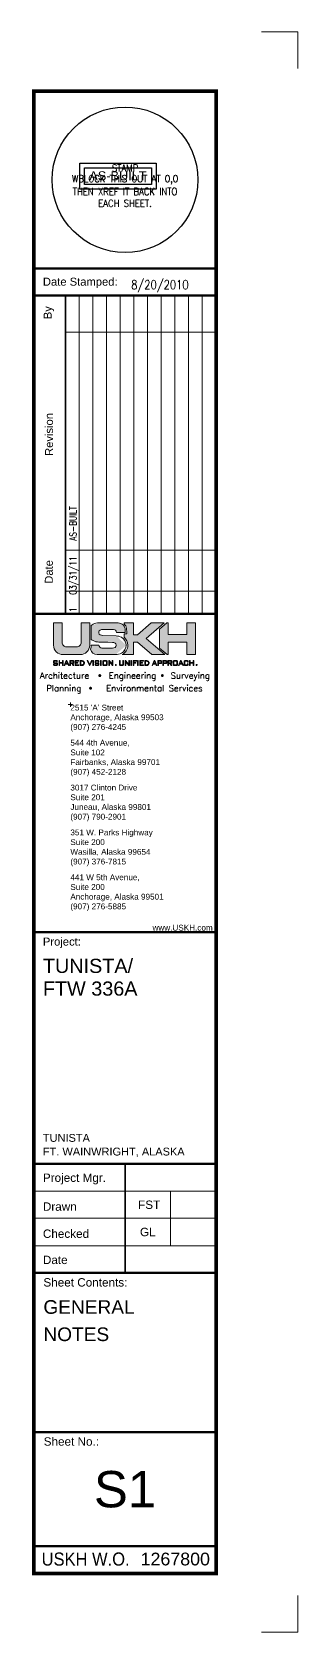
# Paper-space layout 'Layout1' of a CAD drawing. Header units: inches. Extents: x 0 to 34, y 0 to 22.
# Drawn here: x 30.35 to 34, y 0 to 22 of the extents above; entities that cross this region are included whole.
import ezdxf
from ezdxf.enums import TextEntityAlignment as Align

# ---------------------------------------------------------------- set-up
doc = ezdxf.new("R2010")
doc.units = ezdxf.units.IN
doc.header["$MEASUREMENT"] = 0
for name, color, linetype, lineweight in [('1267800TB_USKH 22x34$0$X-ANNO-TTLB-BRDR', 1, 'Continuous', 50), ('1267800TB_USKH 22x34$0$X-ANNO-TTLB-BRDR-TRIM', 15, 'Continuous', 18), ('1267800TB_USKH 22x34$0$X-ANNO-TTLB-LOGO-USKH', 3, 'Continuous', 18), ('1267800TB_USKH 22x34$0$X-ANNO-TTLB-LWT1', 8, 'Continuous', 18), ('1267800TB_USKH 22x34$0$X-ANNO-TTLB-LWT2', 4, 'Continuous', 35), ('1267800TB_USKH 22x34$0$X-ANNO-TTLB-LWT3', 1, 'Continuous', 50), ('1267800TB_USKH 22x34$0$X-ANNO-TTLB-TEXT-ADRS-USKH', 4, 'Continuous', 35), ('1267800TB_USKH 22x34$0$X-ANNO-TTLB-TXT1', 2, 'Continuous', 18), ('1267800TB_USKH 22x34$0$X-ANNO-TTLB-TXT2', 4, 'Continuous', 35), ('1267800TB_USKH 22x34$0$X-ANNO-TTLB-TXT3', 7, 'Continuous', 50), ('X-ANNO-TTLB-TXT2', 4, 'Continuous', 35), ('X-ANNO-TTLB-TXT3', 7, 'Continuous', 50), ('X-ANNO-TTLB-TXT4', 6, 'Continuous', 70)]:
    doc.layers.add(name, color=color, linetype=linetype, lineweight=lineweight)
doc.layers.add('1267800TB_USKH 22x34$0$X-ANNO-TTLB-NPLT', color=7, linetype='Continuous', lineweight=18, plot=False)
doc.layers.add('S-TEXT', color=4, linetype='Continuous')
doc.styles.add('1267800TB_USKH 22x34$0$X-TTLB-Arial', font='arial.ttf')
doc.styles.add('1267800TB_USKH 22x34$0$X-TTLB-Logo-USKH', font='ROMANS.shx')
doc.styles.add('1267800TB_USKH 22x34$0$X-TTLB-RomanS', font='romans.shx')
doc.styles.add('3_32', font='romans.shx', dxfattribs={"width": 0.8})
doc.styles.add('PRT1', font='arial.ttf')
doc.styles.add('X-TTLB-Arial', font='arial.ttf')

# ---------------------------------------------------------------- blocks, each defined once
blk = doc.blocks.new('1267800TB_USKH 22x34$0$USKH_LOGO')
at = {"layer": '1267800TB_USKH 22x34$0$X-ANNO-TTLB-LOGO-USKH'}
h = blk.add_hatch(color=256, dxfattribs=at)
edge = h.paths.add_edge_path()
edge.add_arc((-0.615, 0.164), 0.13, -90, 0, ccw=False)
edge.add_line((-0.615, 0.034), (-0.851, 0.034))
edge.add_arc((-0.851, 0.164), 0.13, 180, 270, ccw=False)
edge.add_line((-0.981, 0.164), (-0.981, 0.47))
edge.add_line((-0.981, 0.47), (-0.864, 0.47))
edge.add_line((-0.864, 0.47), (-0.864, 0.201))
edge.add_arc((-0.804, 0.201), 0.06, 180, 270)
edge.add_line((-0.804, 0.141), (-0.733, 0.141))
edge.add_line((-0.733, 0.141), (-0.663, 0.141))
edge.add_arc((-0.663, 0.201), 0.06, 270, 360)
edge.add_line((-0.603, 0.201), (-0.603, 0.47))
edge.add_line((-0.603, 0.47), (-0.485, 0.47))
edge.add_line((-0.485, 0.47), (-0.485, 0.164))
h = blk.add_hatch(color=256, dxfattribs=at)
edge = h.paths.add_edge_path()
edge.add_line((-0.304, 0.297), (-0.123, 0.291))
edge.add_arc((-0.129, 0.117), 0.175, 63.1474, 88, ccw=False)
edge.add_arc((-0.105, 0.164), 0.121, 0.0074, 63.1548, ccw=False)
edge.add_line((0.017, 0.164), (0.017, 0.162))
edge.add_arc((-0.105, 0.162), 0.121, -63.1474, 0, ccw=False)
edge.add_arc((-0.129, 0.209), 0.175, 270.0001, 296.8526, ccw=False)
edge.add_line((-0.129, 0.034), (-0.381, 0.034))
edge.add_arc((-0.381, 0.13), 0.096, 192.618, 270, ccw=False)
edge.add_arc((-0.615, 0.164), 0.151, 338.7046, 360.4565)
edge.add_line((-0.464, 0.166), (-0.358, 0.166))
edge.add_line((-0.358, 0.166), (-0.358, 0.165))
edge.add_arc((-0.318, 0.165), 0.04, 180, 270)
edge.add_line((-0.318, 0.125), (-0.173, 0.125))
edge.add_arc((-0.173, 0.207), 0.0825, 270, 296.8526)
edge.add_arc((-0.149, 0.16), 0.0294, 296.8526, 360)
edge.add_line((-0.12, 0.16), (-0.12, 0.166))
edge.add_arc((-0.149, 0.166), 0.0294, 0, 63.1474)
edge.add_arc((-0.173, 0.118), 0.0825, 63.1474, 88)
edge.add_line((-0.171, 0.201), (-0.238, 0.203))
edge.add_line((-0.238, 0.203), (-0.359, 0.207))
edge.add_arc((-0.359, 0.38), 0.173, 243.1474, 270, ccw=False)
edge.add_arc((-0.383, 0.332), 0.12, 227.3553, 243.1474, ccw=False)
edge.add_line((-0.464, 0.244), (-0.464, 0.433))
edge.add_arc((-0.383, 0.345), 0.12, 116.8526, 132.6447, ccw=False)
edge.add_arc((-0.359, 0.297), 0.173, 90, 116.8526, ccw=False)
edge.add_line((-0.359, 0.47), (-0.094, 0.47))
edge.add_arc((-0.094, 0.374), 0.096, 0, 90, ccw=False)
edge.add_line((0.002, 0.374), (0.002, 0.339))
edge.add_line((0.002, 0.339), (-0.117, 0.339))
edge.add_line((-0.117, 0.339), (-0.117, 0.34))
edge.add_arc((-0.157, 0.34), 0.04, 0, 90)
edge.add_line((-0.157, 0.38), (-0.304, 0.38))
edge.add_arc((-0.304, 0.297), 0.0825, 90, 116.8526)
edge.add_arc((-0.328, 0.345), 0.0294, 116.8526, 180)
edge.add_line((-0.358, 0.345), (-0.358, 0.332))
edge.add_arc((-0.328, 0.332), 0.0294, 180, 243.1474)
edge.add_arc((-0.304, 0.38), 0.0825, 243.1474, 270)
h = blk.add_hatch(color=256, dxfattribs=at)
edge = h.paths.add_edge_path()
edge.add_line((0.038, 0.162), (0.038, 0.164))
edge.add_arc((-0.105, 0.164), 0.143, 0.0083, 50.0817)
edge.add_line((-0.013, 0.273), (-0.013, 0.301))
edge.add_line((-0.013, 0.301), (-0.013, 0.318))
edge.add_line((-0.013, 0.318), (0.023, 0.318))
edge.add_line((0.023, 0.318), (0.023, 0.356))
edge.add_arc((-0.26, 0.353), 0.283, 0.7098, 8.2043)
edge.add_arc((-0.092, 0.377), 0.114, 8.4453, 45.7497)
edge.add_line((-0.013, 0.458), (-0.013, 0.47))
edge.add_line((-0.013, 0.47), (0.116, 0.47))
edge.add_line((0.116, 0.47), (0.116, 0.308))
edge.add_line((0.116, 0.308), (0.172, 0.308))
edge.add_line((0.172, 0.308), (0.359, 0.47))
edge.add_line((0.359, 0.47), (0.539, 0.47))
edge.add_line((0.539, 0.47), (0.292, 0.255))
edge.add_line((0.292, 0.255), (0.547, 0.034))
edge.add_line((0.547, 0.034), (0.367, 0.034))
edge.add_line((0.367, 0.034), (0.172, 0.203))
edge.add_line((0.172, 0.203), (0.115, 0.203))
edge.add_line((0.115, 0.203), (0.115, 0.034))
edge.add_line((0.115, 0.034), (-0.04, 0.034))
edge.add_arc((-0.105, 0.162), 0.143, 297.0585, 360)
for points in [[(0.966, 0.47), (0.848, 0.47), (0.848, 0.312), (0.592, 0.312), (0.592, 0.47), (0.572, 0.47), (0.474, 0.386), (0.474, 0.125), (0.579, 0.034), (0.592, 0.034), (0.592, 0.205), (0.848, 0.205), (0.848, 0.034), (0.966, 0.034)], [(-0.906, -0.049), (-0.897, -0.049), (-0.897, -0.075), (-0.856, -0.075), (-0.856, -0.049), (-0.848, -0.049), (-0.848, -0.114), (-0.856, -0.114), (-0.856, -0.084), (-0.897, -0.084), (-0.897, -0.114), (-0.906, -0.114)], [(-0.684, -0.114), (-0.684, -0.049), (-0.634, -0.049), (-0.634, -0.058), (-0.675, -0.058), (-0.675, -0.075), (-0.649, -0.075), (-0.649, -0.084), (-0.675, -0.084), (-0.675, -0.105), (-0.634, -0.105), (-0.634, -0.114)], [(-0.518, -0.049), (-0.509, -0.049), (-0.485, -0.103), (-0.461, -0.049), (-0.452, -0.049), (-0.481, -0.114), (-0.489, -0.114)], [(-0.442, -0.049), (-0.433, -0.049), (-0.433, -0.114), (-0.442, -0.114)], [(-0.336, -0.049), (-0.327, -0.049), (-0.327, -0.114), (-0.336, -0.114)], [(-0.175, -0.097), (-0.175, -0.049), (-0.166, -0.049), (-0.166, -0.114), (-0.171, -0.114), (-0.214, -0.066), (-0.214, -0.114), (-0.223, -0.114), (-0.223, -0.049), (-0.218, -0.049), (-0.186, -0.084)], [(0.05, -0.097), (0.05, -0.049), (0.059, -0.049), (0.059, -0.114), (0.053, -0.114), (0.01, -0.066), (0.01, -0.114), (0.001, -0.114), (0.001, -0.049), (0.007, -0.049), (0.039, -0.084)], [(0.081, -0.049), (0.09, -0.049), (0.09, -0.114), (0.081, -0.114)], [(0.121, -0.114), (0.112, -0.114), (0.112, -0.049), (0.163, -0.049), (0.163, -0.058), (0.121, -0.058), (0.121, -0.075), (0.147, -0.075), (0.147, -0.084), (0.121, -0.084)], [(0.172, -0.049), (0.181, -0.049), (0.181, -0.114), (0.172, -0.114)], [(0.203, -0.114), (0.203, -0.049), (0.254, -0.049), (0.254, -0.058), (0.212, -0.058), (0.212, -0.075), (0.238, -0.075), (0.238, -0.084), (0.212, -0.084), (0.212, -0.105), (0.254, -0.105), (0.254, -0.114)], [(0.883, -0.049), (0.892, -0.049), (0.892, -0.075), (0.933, -0.075), (0.933, -0.049), (0.942, -0.049), (0.942, -0.114), (0.933, -0.114), (0.933, -0.084), (0.892, -0.084), (0.892, -0.114), (0.883, -0.114)]]:
    blk.add_hatch(color=256, dxfattribs=at).paths.add_polyline_path(points)
h = blk.add_hatch(color=256, dxfattribs=at)
edge = h.paths.add_edge_path()
edge.add_line((-0.954, -0.077), (-0.973, -0.077))
edge.add_line((-0.973, -0.077), (-0.973, -0.058))
edge.add_line((-0.973, -0.058), (-0.936, -0.058))
edge.add_line((-0.936, -0.058), (-0.936, -0.067))
edge.add_line((-0.936, -0.067), (-0.929, -0.065))
edge.add_line((-0.929, -0.065), (-0.929, -0.06))
edge.add_arc((-0.943, -0.06), 0.0143, 358.8957, 387.9801)
edge.add_arc((-0.937, -0.057), 0.00726, 29.7287, 79.6825)
edge.add_arc((-0.94, -0.069), 0.0207, 75.92, 89.6732)
edge.add_line((-0.94, -0.049), (-0.969, -0.049))
edge.add_arc((-0.97, -0.062), 0.0134, 87.1425, 118.7523)
edge.add_arc((-0.971, -0.057), 0.0085, 123.6532, 173.9701)
edge.add_arc((-0.918, -0.065), 0.0628, 172.1993, 177.3315)
edge.add_line((-0.98, -0.062), (-0.98, -0.072))
edge.add_arc((-0.953, -0.072), 0.0275, 179.6484, 196.5936)
edge.add_arc((-0.972, -0.078), 0.00745, 196.123, 261.5403)
edge.add_arc((-0.969, -0.066), 0.0196, 256.9826, 266.9285)
edge.add_line((-0.97, -0.086), (-0.954, -0.086))
edge.add_line((-0.954, -0.086), (-0.936, -0.086))
edge.add_line((-0.936, -0.086), (-0.936, -0.105))
edge.add_line((-0.936, -0.105), (-0.973, -0.105))
edge.add_line((-0.973, -0.105), (-0.973, -0.095))
edge.add_line((-0.973, -0.095), (-0.98, -0.098))
edge.add_line((-0.98, -0.098), (-0.98, -0.103))
edge.add_arc((-0.966, -0.103), 0.0143, 178.8957, 207.9801)
edge.add_arc((-0.972, -0.106), 0.00726, 209.7287, 259.6825)
edge.add_arc((-0.968, -0.093), 0.0207, 255.92, 269.6732)
edge.add_line((-0.968, -0.114), (-0.94, -0.114))
edge.add_arc((-0.939, -0.101), 0.0134, 267.1425, 298.7523)
edge.add_arc((-0.937, -0.105), 0.0085, 303.6532, 353.9701)
edge.add_arc((-0.991, -0.098), 0.0628, 352.1993, 357.3315)
edge.add_line((-0.928, -0.1), (-0.928, -0.091))
edge.add_arc((-0.961, -0.091), 0.0328, 359.6716, 375.1956)
edge.add_arc((-0.937, -0.085), 0.00745, 16.123, 81.5403)
edge.add_arc((-0.94, -0.096), 0.0196, 76.9826, 86.9285)
edge.add_line((-0.939, -0.077), (-0.954, -0.077))
h = blk.add_hatch(color=256, dxfattribs=at)
h.paths.add_polyline_path([(-0.817, -0.09), (-0.802, -0.058), (-0.788, -0.09)], flags=16)
h.paths.add_polyline_path([(-0.836, -0.114), (-0.807, -0.049), (-0.798, -0.049), (-0.768, -0.114), (-0.777, -0.114), (-0.784, -0.098), (-0.82, -0.098), (-0.827, -0.114)])
h = blk.add_hatch(color=256, dxfattribs=at)
edge = h.paths.add_edge_path(flags=16)
edge.add_line((-0.717, -0.08), (-0.747, -0.08))
edge.add_line((-0.747, -0.08), (-0.747, -0.058))
edge.add_line((-0.747, -0.058), (-0.717, -0.058))
edge.add_arc((-0.717, -0.063), 0.005, 0, 90, ccw=False)
edge.add_line((-0.712, -0.063), (-0.712, -0.075))
edge.add_arc((-0.717, -0.075), 0.005, -90, 0, ccw=False)
edge = h.paths.add_edge_path()
edge.add_arc((-0.713, -0.059), 0.0102, 0, 90, ccw=False)
edge.add_line((-0.703, -0.059), (-0.703, -0.078))
edge.add_arc((-0.713, -0.078), 0.0102, -90, 0, ccw=False)
edge.add_line((-0.713, -0.088), (-0.721, -0.088))
edge.add_line((-0.721, -0.088), (-0.703, -0.114))
edge.add_line((-0.703, -0.114), (-0.714, -0.114))
edge.add_line((-0.714, -0.114), (-0.731, -0.088))
edge.add_line((-0.731, -0.088), (-0.747, -0.088))
edge.add_line((-0.747, -0.088), (-0.747, -0.114))
edge.add_line((-0.747, -0.114), (-0.756, -0.114))
edge.add_line((-0.756, -0.114), (-0.756, -0.049))
edge.add_line((-0.756, -0.049), (-0.713, -0.049))
h = blk.add_hatch(color=256, dxfattribs=at)
edge = h.paths.add_edge_path()
edge.add_arc((-0.606, -0.082), 0.0484, -15.3094, 0.7084, ccw=False)
edge.add_arc((-0.583, -0.089), 0.0243, 289.8873, 345.9492, ccw=False)
edge.add_arc((-0.588, -0.072), 0.0416, 271.2607, 289.364, ccw=False)
edge.add_line((-0.587, -0.114), (-0.617, -0.114))
edge.add_line((-0.617, -0.114), (-0.617, -0.049))
edge.add_line((-0.617, -0.049), (-0.587, -0.049))
edge.add_arc((-0.588, -0.091), 0.0422, 70.7033, 88.5396, ccw=False)
edge.add_arc((-0.583, -0.074), 0.0243, 14.0508, 70.1127, ccw=False)
edge.add_arc((-0.606, -0.081), 0.0484, -0.7084, 15.3094, ccw=False)
edge.add_line((-0.557, -0.081), (-0.557, -0.081))
edge = h.paths.add_edge_path(flags=16)
edge.add_arc((-0.588, -0.071), 0.0338, 272.0058, 289.1657)
edge.add_arc((-0.583, -0.089), 0.0155, 290.0589, 346.2872)
edge.add_arc((-0.606, -0.082), 0.0395, 344.5406, 360.7084)
edge.add_arc((-0.606, -0.081), 0.0395, 359.2916, 375.4594)
edge.add_arc((-0.583, -0.074), 0.0155, 13.7128, 69.9411)
edge.add_arc((-0.588, -0.091), 0.0338, 70.8343, 87.9942)
edge.add_line((-0.587, -0.058), (-0.608, -0.058))
edge.add_line((-0.608, -0.058), (-0.608, -0.105))
edge.add_line((-0.608, -0.105), (-0.588, -0.105))
edge.add_line((-0.588, -0.105), (-0.587, -0.105))
h = blk.add_hatch(color=256, dxfattribs=at)
edge = h.paths.add_edge_path()
edge.add_line((-0.384, -0.077), (-0.403, -0.077))
edge.add_line((-0.403, -0.077), (-0.403, -0.058))
edge.add_line((-0.403, -0.058), (-0.366, -0.058))
edge.add_line((-0.366, -0.058), (-0.366, -0.067))
edge.add_line((-0.366, -0.067), (-0.358, -0.065))
edge.add_line((-0.358, -0.065), (-0.358, -0.06))
edge.add_arc((-0.373, -0.06), 0.0143, 358.8957, 387.9801)
edge.add_arc((-0.366, -0.057), 0.00726, 29.7287, 79.6825)
edge.add_arc((-0.37, -0.069), 0.0207, 75.92, 89.6732)
edge.add_line((-0.37, -0.049), (-0.399, -0.049))
edge.add_arc((-0.4, -0.062), 0.0134, 87.1425, 118.7523)
edge.add_arc((-0.401, -0.057), 0.0085, 123.6532, 173.9701)
edge.add_arc((-0.348, -0.065), 0.0628, 172.1993, 177.3315)
edge.add_line((-0.41, -0.062), (-0.41, -0.072))
edge.add_arc((-0.383, -0.072), 0.0275, 179.6484, 196.5936)
edge.add_arc((-0.402, -0.078), 0.00745, 196.123, 261.5403)
edge.add_arc((-0.399, -0.066), 0.0196, 256.9826, 266.9285)
edge.add_line((-0.4, -0.086), (-0.384, -0.086))
edge.add_line((-0.384, -0.086), (-0.366, -0.086))
edge.add_line((-0.366, -0.086), (-0.366, -0.105))
edge.add_line((-0.366, -0.105), (-0.403, -0.105))
edge.add_line((-0.403, -0.105), (-0.403, -0.095))
edge.add_line((-0.403, -0.095), (-0.41, -0.098))
edge.add_line((-0.41, -0.098), (-0.41, -0.103))
edge.add_arc((-0.396, -0.103), 0.0143, 178.8957, 207.9801)
edge.add_arc((-0.402, -0.106), 0.00726, 209.7287, 259.6825)
edge.add_arc((-0.398, -0.093), 0.0207, 255.92, 269.6732)
edge.add_line((-0.398, -0.114), (-0.37, -0.114))
edge.add_arc((-0.369, -0.101), 0.0134, 267.1425, 298.7523)
edge.add_arc((-0.367, -0.105), 0.0085, 303.6532, 353.9701)
edge.add_arc((-0.421, -0.098), 0.0628, 352.1993, 357.3315)
edge.add_line((-0.358, -0.1), (-0.358, -0.091))
edge.add_arc((-0.391, -0.091), 0.0328, 359.6716, 375.1956)
edge.add_arc((-0.366, -0.085), 0.00745, 16.123, 81.5403)
edge.add_arc((-0.37, -0.096), 0.0196, 76.9826, 86.9285)
edge.add_line((-0.369, -0.077), (-0.384, -0.077))
h = blk.add_hatch(color=256, dxfattribs=at)
h.paths.add_polyline_path([(-0.275, -0.058), (-0.297, -0.058), (-0.297, -0.105), (-0.275, -0.105), (-0.254, -0.105), (-0.254, -0.058)], flags=16)
edge = h.paths.add_edge_path()
edge.add_line((-0.275, -0.114), (-0.293, -0.114))
edge.add_arc((-0.293, -0.092), 0.0214, 252.8676, 269.8221, ccw=False)
edge.add_arc((-0.297, -0.105), 0.00835, 213.3431, 250.84, ccw=False)
edge.add_arc((-0.287, -0.102), 0.0186, 179.1347, 204.7587, ccw=False)
edge.add_line((-0.305, -0.102), (-0.305, -0.081))
edge.add_line((-0.305, -0.081), (-0.305, -0.061))
edge.add_arc((-0.287, -0.061), 0.0186, 155.2413, 180.8653, ccw=False)
edge.add_arc((-0.297, -0.058), 0.00835, 109.16, 146.6569, ccw=False)
edge.add_arc((-0.293, -0.07), 0.0214, 90.1779, 107.1324, ccw=False)
edge.add_line((-0.293, -0.049), (-0.275, -0.049))
edge.add_line((-0.275, -0.049), (-0.257, -0.049))
edge.add_arc((-0.258, -0.07), 0.0214, 72.8676, 89.8221, ccw=False)
edge.add_arc((-0.254, -0.058), 0.00835, 33.3431, 70.84, ccw=False)
edge.add_arc((-0.264, -0.061), 0.0186, -0.8653, 24.7587, ccw=False)
edge.add_line((-0.245, -0.061), (-0.245, -0.081))
edge.add_line((-0.245, -0.081), (-0.245, -0.102))
edge.add_arc((-0.264, -0.102), 0.0186, -24.7587, 0.8653, ccw=False)
edge.add_arc((-0.254, -0.105), 0.00835, 289.16, 326.6569, ccw=False)
edge.add_arc((-0.258, -0.092), 0.0214, 270.1779, 287.1324, ccw=False)
edge.add_line((-0.257, -0.114), (-0.275, -0.114))
h = blk.add_hatch(color=256, dxfattribs=at)
edge = h.paths.add_edge_path()
edge.add_arc((-0.122, -0.111), 0.00258, -90, 0, ccw=False)
edge.add_line((-0.122, -0.114), (-0.128, -0.114))
edge.add_arc((-0.128, -0.111), 0.00258, 180, 270, ccw=False)
edge.add_line((-0.13, -0.111), (-0.13, -0.102))
edge.add_arc((-0.128, -0.102), 0.002, 90, 180, ccw=False)
edge.add_line((-0.128, -0.1), (-0.122, -0.1))
edge.add_arc((-0.122, -0.102), 0.002, 0, 90, ccw=False)
edge.add_line((-0.12, -0.102), (-0.12, -0.111))
h = blk.add_hatch(color=256, dxfattribs=at)
edge = h.paths.add_edge_path()
edge.add_line((-0.031, -0.049), (-0.022, -0.049))
edge.add_line((-0.022, -0.049), (-0.022, -0.081))
edge.add_line((-0.022, -0.081), (-0.022, -0.102))
edge.add_arc((-0.04, -0.102), 0.0186, -24.7587, 0.8653, ccw=False)
edge.add_arc((-0.031, -0.105), 0.00835, 289.16, 326.6569, ccw=False)
edge.add_arc((-0.034, -0.092), 0.0214, 270.1779, 287.1324, ccw=False)
edge.add_line((-0.034, -0.114), (-0.047, -0.114))
edge.add_line((-0.047, -0.114), (-0.065, -0.114))
edge.add_arc((-0.065, -0.092), 0.0214, 252.8676, 269.8221, ccw=False)
edge.add_arc((-0.068, -0.105), 0.00835, 213.3431, 250.84, ccw=False)
edge.add_arc((-0.059, -0.102), 0.0186, 179.1347, 204.7587, ccw=False)
edge.add_line((-0.077, -0.102), (-0.077, -0.081))
edge.add_line((-0.077, -0.081), (-0.077, -0.049))
edge.add_line((-0.077, -0.049), (-0.068, -0.049))
edge.add_line((-0.068, -0.049), (-0.068, -0.105))
edge.add_line((-0.068, -0.105), (-0.047, -0.105))
edge.add_line((-0.047, -0.105), (-0.031, -0.105))
edge.add_line((-0.031, -0.105), (-0.031, -0.049))
h = blk.add_hatch(color=256, dxfattribs=at)
edge = h.paths.add_edge_path()
edge.add_arc((0.282, -0.082), 0.0484, -15.3094, 0.7084, ccw=False)
edge.add_arc((0.305, -0.089), 0.0243, 289.8873, 345.9492, ccw=False)
edge.add_arc((0.299, -0.072), 0.0416, 271.2607, 289.364, ccw=False)
edge.add_line((0.3, -0.114), (0.27, -0.114))
edge.add_line((0.27, -0.114), (0.27, -0.049))
edge.add_line((0.27, -0.049), (0.3, -0.049))
edge.add_arc((0.299, -0.091), 0.0422, 70.7033, 88.5396, ccw=False)
edge.add_arc((0.305, -0.074), 0.0243, 14.0508, 70.1127, ccw=False)
edge.add_arc((0.282, -0.081), 0.0484, -0.7084, 15.3094, ccw=False)
edge.add_line((0.33, -0.081), (0.33, -0.081))
edge = h.paths.add_edge_path(flags=16)
edge.add_arc((0.299, -0.071), 0.0338, 272.0058, 289.1657)
edge.add_arc((0.305, -0.089), 0.0155, 290.0589, 346.2872)
edge.add_arc((0.282, -0.082), 0.0395, 344.5406, 360.7084)
edge.add_arc((0.282, -0.081), 0.0395, 359.2916, 375.4594)
edge.add_arc((0.305, -0.074), 0.0155, 13.7128, 69.9411)
edge.add_arc((0.299, -0.091), 0.0338, 70.8343, 87.9942)
edge.add_line((0.3, -0.058), (0.279, -0.058))
edge.add_line((0.279, -0.058), (0.279, -0.105))
edge.add_line((0.279, -0.105), (0.3, -0.105))
edge.add_line((0.3, -0.105), (0.3, -0.105))
h = blk.add_hatch(color=256, dxfattribs=at)
h.paths.add_polyline_path([(0.37, -0.114), (0.399, -0.049), (0.409, -0.049), (0.438, -0.114), (0.429, -0.114), (0.422, -0.098), (0.386, -0.098), (0.379, -0.114)])
h.paths.add_polyline_path([(0.39, -0.09), (0.404, -0.058), (0.418, -0.09)], flags=16)
h = blk.add_hatch(color=256, dxfattribs=at)
edge = h.paths.add_edge_path(flags=16)
edge.add_line((0.489, -0.08), (0.458, -0.08))
edge.add_line((0.458, -0.08), (0.458, -0.058))
edge.add_line((0.458, -0.058), (0.489, -0.058))
edge.add_arc((0.489, -0.063), 0.005, 0, 90, ccw=False)
edge.add_line((0.494, -0.063), (0.494, -0.075))
edge.add_arc((0.489, -0.075), 0.005, -90, 0, ccw=False)
edge = h.paths.add_edge_path()
edge.add_line((0.492, -0.088), (0.458, -0.088))
edge.add_line((0.458, -0.088), (0.458, -0.114))
edge.add_line((0.458, -0.114), (0.449, -0.114))
edge.add_line((0.449, -0.114), (0.449, -0.049))
edge.add_line((0.449, -0.049), (0.492, -0.049))
edge.add_arc((0.492, -0.059), 0.0102, 0, 90, ccw=False)
edge.add_line((0.502, -0.059), (0.502, -0.078))
edge.add_arc((0.492, -0.078), 0.0102, -90, 0, ccw=False)
h = blk.add_hatch(color=256, dxfattribs=at)
edge = h.paths.add_edge_path(flags=16)
edge.add_line((0.558, -0.08), (0.528, -0.08))
edge.add_line((0.528, -0.08), (0.528, -0.058))
edge.add_line((0.528, -0.058), (0.558, -0.058))
edge.add_arc((0.558, -0.063), 0.005, 0, 90, ccw=False)
edge.add_line((0.563, -0.063), (0.563, -0.075))
edge.add_arc((0.558, -0.075), 0.005, -90, 0, ccw=False)
edge = h.paths.add_edge_path()
edge.add_line((0.562, -0.088), (0.528, -0.088))
edge.add_line((0.528, -0.088), (0.528, -0.114))
edge.add_line((0.528, -0.114), (0.519, -0.114))
edge.add_line((0.519, -0.114), (0.519, -0.049))
edge.add_line((0.519, -0.049), (0.562, -0.049))
edge.add_arc((0.562, -0.059), 0.0102, 0, 90, ccw=False)
edge.add_line((0.572, -0.059), (0.572, -0.078))
edge.add_arc((0.562, -0.078), 0.0102, -90, 0, ccw=False)
h = blk.add_hatch(color=256, dxfattribs=at)
edge = h.paths.add_edge_path(flags=16)
edge.add_line((0.628, -0.08), (0.598, -0.08))
edge.add_line((0.598, -0.08), (0.598, -0.058))
edge.add_line((0.598, -0.058), (0.628, -0.058))
edge.add_arc((0.628, -0.063), 0.005, 0, 90, ccw=False)
edge.add_line((0.633, -0.063), (0.633, -0.075))
edge.add_arc((0.628, -0.075), 0.005, -90, 0, ccw=False)
edge = h.paths.add_edge_path()
edge.add_arc((0.632, -0.059), 0.0102, 0, 90, ccw=False)
edge.add_line((0.642, -0.059), (0.642, -0.078))
edge.add_arc((0.632, -0.078), 0.0102, -90, 0, ccw=False)
edge.add_line((0.632, -0.088), (0.624, -0.088))
edge.add_line((0.624, -0.088), (0.642, -0.114))
edge.add_line((0.642, -0.114), (0.631, -0.114))
edge.add_line((0.631, -0.114), (0.614, -0.088))
edge.add_line((0.614, -0.088), (0.598, -0.088))
edge.add_line((0.598, -0.088), (0.598, -0.114))
edge.add_line((0.598, -0.114), (0.589, -0.114))
edge.add_line((0.589, -0.114), (0.589, -0.049))
edge.add_line((0.589, -0.049), (0.632, -0.049))
h = blk.add_hatch(color=256, dxfattribs=at)
h.paths.add_polyline_path([(0.691, -0.058), (0.67, -0.058), (0.67, -0.105), (0.691, -0.105), (0.712, -0.105), (0.712, -0.058)], flags=16)
edge = h.paths.add_edge_path()
edge.add_line((0.691, -0.114), (0.673, -0.114))
edge.add_arc((0.673, -0.092), 0.0214, 252.8676, 269.8221, ccw=False)
edge.add_arc((0.669, -0.105), 0.00835, 213.3431, 250.84, ccw=False)
edge.add_arc((0.679, -0.102), 0.0186, 179.1347, 204.7587, ccw=False)
edge.add_line((0.661, -0.102), (0.661, -0.081))
edge.add_line((0.661, -0.081), (0.661, -0.061))
edge.add_arc((0.679, -0.061), 0.0186, 155.2413, 180.8653, ccw=False)
edge.add_arc((0.669, -0.058), 0.00835, 109.16, 146.6569, ccw=False)
edge.add_arc((0.673, -0.07), 0.0214, 90.1779, 107.1324, ccw=False)
edge.add_line((0.673, -0.049), (0.691, -0.049))
edge.add_line((0.691, -0.049), (0.709, -0.049))
edge.add_arc((0.709, -0.07), 0.0214, 72.8676, 89.8221, ccw=False)
edge.add_arc((0.712, -0.058), 0.00835, 33.3431, 70.84, ccw=False)
edge.add_arc((0.702, -0.061), 0.0186, -0.8653, 24.7587, ccw=False)
edge.add_line((0.721, -0.061), (0.721, -0.081))
edge.add_line((0.721, -0.081), (0.721, -0.102))
edge.add_arc((0.702, -0.102), 0.0186, -24.7587, 0.8653, ccw=False)
edge.add_arc((0.712, -0.105), 0.00835, 289.16, 326.6569, ccw=False)
edge.add_arc((0.709, -0.092), 0.0214, 270.1779, 287.1324, ccw=False)
edge.add_line((0.709, -0.114), (0.691, -0.114))
h = blk.add_hatch(color=256, dxfattribs=at)
h.paths.add_polyline_path([(0.733, -0.114), (0.762, -0.049), (0.771, -0.049), (0.8, -0.114), (0.792, -0.114), (0.785, -0.098), (0.748, -0.098), (0.742, -0.114)])
h.paths.add_polyline_path([(0.752, -0.09), (0.767, -0.058), (0.781, -0.09)], flags=16)
h = blk.add_hatch(color=256, dxfattribs=at)
edge = h.paths.add_edge_path()
edge.add_line((0.864, -0.07), (0.856, -0.072))
edge.add_line((0.856, -0.072), (0.856, -0.058))
edge.add_line((0.856, -0.058), (0.841, -0.058))
edge.add_line((0.841, -0.058), (0.82, -0.058))
edge.add_line((0.82, -0.058), (0.82, -0.105))
edge.add_line((0.82, -0.105), (0.841, -0.105))
edge.add_line((0.841, -0.105), (0.856, -0.105))
edge.add_line((0.856, -0.105), (0.856, -0.09))
edge.add_line((0.856, -0.09), (0.864, -0.092))
edge.add_line((0.864, -0.092), (0.864, -0.102))
edge.add_arc((0.846, -0.102), 0.0186, -24.7587, 0.8653, ccw=False)
edge.add_arc((0.856, -0.105), 0.00835, 289.16, 326.6569, ccw=False)
edge.add_arc((0.852, -0.092), 0.0214, 270.1779, 287.1324, ccw=False)
edge.add_line((0.852, -0.114), (0.841, -0.114))
edge.add_line((0.841, -0.114), (0.823, -0.114))
edge.add_arc((0.823, -0.092), 0.0214, 252.8676, 269.8221, ccw=False)
edge.add_arc((0.82, -0.105), 0.00835, 213.3431, 250.84, ccw=False)
edge.add_arc((0.83, -0.102), 0.0186, 179.1347, 204.7587, ccw=False)
edge.add_line((0.811, -0.102), (0.811, -0.081))
edge.add_line((0.811, -0.081), (0.811, -0.061))
edge.add_arc((0.83, -0.061), 0.0186, 155.2413, 180.8653, ccw=False)
edge.add_arc((0.82, -0.058), 0.00835, 109.16, 146.6569, ccw=False)
edge.add_arc((0.823, -0.07), 0.0214, 90.1779, 107.1324, ccw=False)
edge.add_line((0.823, -0.049), (0.841, -0.049))
edge.add_line((0.841, -0.049), (0.852, -0.049))
edge.add_arc((0.852, -0.07), 0.0214, 72.8676, 89.8221, ccw=False)
edge.add_arc((0.856, -0.058), 0.00835, 33.3431, 70.84, ccw=False)
edge.add_arc((0.846, -0.061), 0.0186, -0.8653, 24.7587, ccw=False)
edge.add_line((0.864, -0.061), (0.864, -0.07))
h = blk.add_hatch(color=256, dxfattribs=at)
edge = h.paths.add_edge_path()
edge.add_arc((0.985, -0.111), 0.00258, -90, 0, ccw=False)
edge.add_line((0.985, -0.114), (0.979, -0.114))
edge.add_arc((0.979, -0.111), 0.00258, 180, 270, ccw=False)
edge.add_line((0.977, -0.111), (0.977, -0.102))
edge.add_arc((0.979, -0.102), 0.002, 90, 180, ccw=False)
edge.add_line((0.979, -0.1), (0.986, -0.1))
edge.add_arc((0.986, -0.102), 0.002, 0, 90, ccw=False)
edge.add_line((0.988, -0.102), (0.988, -0.111))
blk.add_line((-0.464, 0.251), (-0.464, 0.425), dxfattribs=at)
for points in [[(-0.485, 0.164, -0.414214), (-0.615, 0.034), (-0.851, 0.034, -0.414214), (-0.981, 0.164), (-0.981, 0.47), (-0.864, 0.47), (-0.864, 0.201, 0.414214), (-0.804, 0.141), (-0.733, 0.141), (-0.663, 0.141, 0.414214), (-0.603, 0.201), (-0.603, 0.47), (-0.485, 0.47)], [(0.038, 0.162), (0.038, 0.164, 0.222031), (-0.013, 0.273), (-0.013, 0.301), (-0.013, 0.318), (0.023, 0.318), (0.023, 0.356, 0.032713), (0.02, 0.393, 0.164224), (-0.013, 0.458), (-0.013, 0.47), (0.116, 0.47), (0.116, 0.308), (0.172, 0.308), (0.359, 0.47), (0.539, 0.47), (0.292, 0.255), (0.547, 0.034), (0.367, 0.034), (0.172, 0.203), (0.115, 0.203), (0.115, 0.034), (-0.04, 0.034, 0.281754)], [(-0.954, -0.077), (-0.973, -0.077), (-0.973, -0.058), (-0.936, -0.058), (-0.936, -0.067), (-0.929, -0.065), (-0.929, -0.06, 0.127591), (-0.93, -0.053, 0.221483), (-0.935, -0.049, 0.060082), (-0.94, -0.049), (-0.969, -0.049, 0.138805), (-0.976, -0.05, 0.223146), (-0.98, -0.057, 0.022397), (-0.98, -0.062), (-0.98, -0.072, 0.074072), (-0.979, -0.08, 0.29345), (-0.973, -0.086, 0.043424), (-0.97, -0.086), (-0.954, -0.086), (-0.936, -0.086), (-0.936, -0.105), (-0.973, -0.105), (-0.973, -0.095), (-0.98, -0.098), (-0.98, -0.103, 0.127591), (-0.978, -0.11, 0.221483), (-0.973, -0.113, 0.060082), (-0.968, -0.114), (-0.94, -0.114, 0.138805), (-0.933, -0.112, 0.223146), (-0.929, -0.106, 0.022397), (-0.928, -0.1), (-0.928, -0.091, 0.06784), (-0.929, -0.082, 0.29345), (-0.936, -0.077, 0.043424), (-0.939, -0.077)], [(-0.713, -0.049, -0.414214), (-0.703, -0.059), (-0.703, -0.078, -0.414214), (-0.713, -0.088), (-0.721, -0.088), (-0.703, -0.114), (-0.714, -0.114), (-0.731, -0.088), (-0.747, -0.088), (-0.747, -0.114), (-0.756, -0.114), (-0.756, -0.049), (-0.713, -0.049)], [(-0.717, -0.08), (-0.747, -0.08), (-0.747, -0.058), (-0.717, -0.058, -0.414214), (-0.712, -0.063), (-0.712, -0.075, -0.414214)], [(-0.557, -0.081, -0.070005), (-0.559, -0.095, -0.249615), (-0.574, -0.112, -0.079155), (-0.587, -0.114), (-0.617, -0.114), (-0.617, -0.049), (-0.587, -0.049, -0.077983), (-0.574, -0.051, -0.249615), (-0.559, -0.068, -0.070005), (-0.557, -0.081)], [(-0.587, -0.105, 0.075015), (-0.577, -0.103, 0.250386), (-0.568, -0.092, 0.070663), (-0.566, -0.081, 0.070663), (-0.568, -0.07, 0.250386), (-0.577, -0.059, 0.075015), (-0.587, -0.058), (-0.608, -0.058), (-0.608, -0.105), (-0.588, -0.105)], [(-0.384, -0.077), (-0.403, -0.077), (-0.403, -0.058), (-0.366, -0.058), (-0.366, -0.067), (-0.358, -0.065), (-0.358, -0.06, 0.127591), (-0.36, -0.053, 0.221483), (-0.365, -0.049, 0.060082), (-0.37, -0.049), (-0.399, -0.049, 0.138805), (-0.406, -0.05, 0.223146), (-0.41, -0.057, 0.022397), (-0.41, -0.062), (-0.41, -0.072, 0.074072), (-0.409, -0.08, 0.29345), (-0.403, -0.086, 0.043424), (-0.4, -0.086), (-0.384, -0.086), (-0.366, -0.086), (-0.366, -0.105), (-0.403, -0.105), (-0.403, -0.095), (-0.41, -0.098), (-0.41, -0.103, 0.127591), (-0.408, -0.11, 0.221483), (-0.403, -0.113, 0.060082), (-0.398, -0.114), (-0.37, -0.114, 0.138805), (-0.362, -0.112, 0.223146), (-0.359, -0.106, 0.022397), (-0.358, -0.1), (-0.358, -0.091, 0.06784), (-0.359, -0.082, 0.29345), (-0.365, -0.077, 0.043424), (-0.369, -0.077)], [(-0.275, -0.114), (-0.293, -0.114, -0.074113), (-0.299, -0.113, -0.165087), (-0.304, -0.11, -0.112274), (-0.305, -0.102), (-0.305, -0.081), (-0.305, -0.061, -0.112274), (-0.304, -0.053, -0.165087), (-0.299, -0.05, -0.074113), (-0.293, -0.049), (-0.275, -0.049), (-0.257, -0.049, -0.074113), (-0.251, -0.05, -0.165087), (-0.247, -0.053, -0.112274), (-0.245, -0.061), (-0.245, -0.081), (-0.245, -0.102, -0.112274), (-0.247, -0.11, -0.165087), (-0.251, -0.113, -0.074113), (-0.257, -0.114)], [(-0.12, -0.111, -0.414214), (-0.122, -0.114), (-0.128, -0.114, -0.414214), (-0.13, -0.111), (-0.13, -0.102, -0.414214), (-0.128, -0.1), (-0.122, -0.1, -0.414214), (-0.12, -0.102)], [(-0.031, -0.049), (-0.022, -0.049), (-0.022, -0.081), (-0.022, -0.102, -0.112274), (-0.024, -0.11, -0.165087), (-0.028, -0.113, -0.074113), (-0.034, -0.114), (-0.047, -0.114), (-0.065, -0.114, -0.074113), (-0.071, -0.113, -0.165087), (-0.075, -0.11, -0.112274), (-0.077, -0.102), (-0.077, -0.081), (-0.077, -0.049), (-0.068, -0.049), (-0.068, -0.105), (-0.047, -0.105), (-0.031, -0.105)], [(0.33, -0.081, -0.070005), (0.328, -0.095, -0.249615), (0.313, -0.112, -0.079155), (0.3, -0.114), (0.27, -0.114), (0.27, -0.049), (0.3, -0.049, -0.077983), (0.313, -0.051, -0.249615), (0.328, -0.068, -0.070005), (0.33, -0.081)], [(0.3, -0.105, 0.075015), (0.31, -0.103, 0.250386), (0.32, -0.092, 0.070663), (0.321, -0.081, 0.070663), (0.32, -0.07, 0.250386), (0.31, -0.059, 0.075015), (0.3, -0.058), (0.279, -0.058), (0.279, -0.105), (0.3, -0.105)], [(0.492, -0.088), (0.458, -0.088), (0.458, -0.114), (0.449, -0.114), (0.449, -0.049), (0.492, -0.049, -0.414214), (0.502, -0.059), (0.502, -0.078, -0.414214), (0.492, -0.088)], [(0.489, -0.08), (0.458, -0.08), (0.458, -0.058), (0.489, -0.058, -0.414214), (0.494, -0.063), (0.494, -0.075, -0.414214)], [(0.562, -0.088), (0.528, -0.088), (0.528, -0.114), (0.519, -0.114), (0.519, -0.049), (0.562, -0.049, -0.414214), (0.572, -0.059), (0.572, -0.078, -0.414214), (0.562, -0.088)], [(0.558, -0.08), (0.528, -0.08), (0.528, -0.058), (0.558, -0.058, -0.414214), (0.563, -0.063), (0.563, -0.075, -0.414214)], [(0.632, -0.049, -0.414214), (0.642, -0.059), (0.642, -0.078, -0.414214), (0.632, -0.088), (0.624, -0.088), (0.642, -0.114), (0.631, -0.114), (0.614, -0.088), (0.598, -0.088), (0.598, -0.114), (0.589, -0.114), (0.589, -0.049), (0.632, -0.049)], [(0.628, -0.08), (0.598, -0.08), (0.598, -0.058), (0.628, -0.058, -0.414214), (0.633, -0.063), (0.633, -0.075, -0.414214)], [(0.691, -0.114), (0.673, -0.114, -0.074113), (0.667, -0.113, -0.165087), (0.662, -0.11, -0.112274), (0.661, -0.102), (0.661, -0.081), (0.661, -0.061, -0.112274), (0.662, -0.053, -0.165087), (0.667, -0.05, -0.074113), (0.673, -0.049), (0.691, -0.049), (0.709, -0.049, -0.074113), (0.715, -0.05, -0.165087), (0.719, -0.053, -0.112274), (0.721, -0.061), (0.721, -0.081), (0.721, -0.102, -0.112274), (0.719, -0.11, -0.165087), (0.715, -0.113, -0.074113), (0.709, -0.114)], [(0.864, -0.07), (0.856, -0.072), (0.856, -0.058), (0.841, -0.058), (0.82, -0.058), (0.82, -0.105), (0.841, -0.105), (0.856, -0.105), (0.856, -0.09), (0.864, -0.092), (0.864, -0.102, -0.112274), (0.863, -0.11, -0.165087), (0.858, -0.113, -0.074113), (0.852, -0.114), (0.841, -0.114), (0.823, -0.114, -0.074113), (0.817, -0.113, -0.165087), (0.813, -0.11, -0.112274), (0.811, -0.102), (0.811, -0.081), (0.811, -0.061, -0.112274), (0.813, -0.053, -0.165087), (0.817, -0.05, -0.074113), (0.823, -0.049), (0.841, -0.049), (0.852, -0.049, -0.074113), (0.858, -0.05, -0.165087), (0.863, -0.053, -0.112274), (0.864, -0.061), (0.864, -0.07)], [(0.988, -0.111, -0.414214), (0.985, -0.114), (0.979, -0.114, -0.414214), (0.977, -0.111), (0.977, -0.102, -0.414214), (0.979, -0.1), (0.986, -0.1, -0.414214), (0.988, -0.102)]]:
    blk.add_lwpolyline(points, format="xyb", close=True, dxfattribs=at)
blk.add_lwpolyline([(-0.304, 0.297), (-0.123, 0.291, -0.108867), (-0.05, 0.272, -0.282724), (0.017, 0.164), (0.017, 0.162, -0.282724), (-0.05, 0.053, -0.117705), (-0.129, 0.034), (-0.381, 0.034, -0.351087), (-0.474, 0.109, 0.095197), (-0.464, 0.166), (-0.358, 0.166), (-0.358, 0.165, 0.414214), (-0.318, 0.125), (-0.173, 0.125, 0.117705), (-0.136, 0.134, 0.282724), (-0.12, 0.16), (-0.12, 0.166, 0.282724), (-0.136, 0.192, 0.108867), (-0.171, 0.201), (-0.238, 0.203), (-0.359, 0.207, -0.117705), (-0.437, 0.226, -0.069016), (-0.464, 0.244), (-0.464, 0.433, -0.069016), (-0.437, 0.452, -0.117705), (-0.359, 0.47), (-0.094, 0.47, -0.414214), (0.002, 0.374), (0.002, 0.339), (-0.117, 0.339), (-0.117, 0.34, 0.414214), (-0.157, 0.38), (-0.304, 0.38, 0.117705), (-0.342, 0.371, 0.282724), (-0.358, 0.345), (-0.358, 0.332, 0.282724), (-0.342, 0.306, 0.117705), (-0.304, 0.297), (-0.305, 0.297)], format="xyb", dxfattribs=at)
for points in [[(0.966, 0.47), (0.848, 0.47), (0.848, 0.312), (0.592, 0.312), (0.592, 0.47), (0.572, 0.47), (0.474, 0.386), (0.474, 0.125), (0.579, 0.034), (0.592, 0.034), (0.592, 0.205), (0.848, 0.205), (0.848, 0.034), (0.966, 0.034)], [(-0.906, -0.049), (-0.897, -0.049), (-0.897, -0.075), (-0.856, -0.075), (-0.856, -0.049), (-0.848, -0.049), (-0.848, -0.114), (-0.856, -0.114), (-0.856, -0.084), (-0.897, -0.084), (-0.897, -0.114), (-0.906, -0.114)], [(-0.836, -0.114), (-0.807, -0.049), (-0.798, -0.049), (-0.768, -0.114), (-0.777, -0.114), (-0.784, -0.098), (-0.82, -0.098), (-0.827, -0.114)], [(-0.817, -0.09), (-0.802, -0.058), (-0.788, -0.09)], [(-0.684, -0.114), (-0.684, -0.049), (-0.634, -0.049), (-0.634, -0.058), (-0.675, -0.058), (-0.675, -0.075), (-0.649, -0.075), (-0.649, -0.084), (-0.675, -0.084), (-0.675, -0.105), (-0.634, -0.105), (-0.634, -0.114)], [(-0.518, -0.049), (-0.509, -0.049), (-0.485, -0.103), (-0.461, -0.049), (-0.452, -0.049), (-0.481, -0.114), (-0.489, -0.114)], [(-0.442, -0.049), (-0.433, -0.049), (-0.433, -0.114), (-0.442, -0.114)], [(-0.336, -0.049), (-0.327, -0.049), (-0.327, -0.114), (-0.336, -0.114)], [(-0.275, -0.058), (-0.297, -0.058), (-0.297, -0.105), (-0.275, -0.105), (-0.254, -0.105), (-0.254, -0.058)], [(-0.175, -0.097), (-0.175, -0.049), (-0.166, -0.049), (-0.166, -0.114), (-0.171, -0.114), (-0.214, -0.066), (-0.214, -0.114), (-0.223, -0.114), (-0.223, -0.049), (-0.218, -0.049), (-0.186, -0.084)], [(0.05, -0.097), (0.05, -0.049), (0.059, -0.049), (0.059, -0.114), (0.053, -0.114), (0.01, -0.066), (0.01, -0.114), (0.001, -0.114), (0.001, -0.049), (0.007, -0.049), (0.039, -0.084)], [(0.081, -0.049), (0.09, -0.049), (0.09, -0.114), (0.081, -0.114)], [(0.121, -0.114), (0.112, -0.114), (0.112, -0.049), (0.163, -0.049), (0.163, -0.058), (0.121, -0.058), (0.121, -0.075), (0.147, -0.075), (0.147, -0.084), (0.121, -0.084), (0.121, -0.114)], [(0.172, -0.049), (0.181, -0.049), (0.181, -0.114), (0.172, -0.114)], [(0.203, -0.114), (0.203, -0.049), (0.254, -0.049), (0.254, -0.058), (0.212, -0.058), (0.212, -0.075), (0.238, -0.075), (0.238, -0.084), (0.212, -0.084), (0.212, -0.105), (0.254, -0.105), (0.254, -0.114)], [(0.37, -0.114), (0.399, -0.049), (0.409, -0.049), (0.438, -0.114), (0.429, -0.114), (0.422, -0.098), (0.386, -0.098), (0.379, -0.114)], [(0.39, -0.09), (0.404, -0.058), (0.418, -0.09)], [(0.39, -0.09), (0.39, -0.09)], [(0.691, -0.058), (0.67, -0.058), (0.67, -0.105), (0.691, -0.105), (0.712, -0.105), (0.712, -0.058)], [(0.733, -0.114), (0.762, -0.049), (0.771, -0.049), (0.8, -0.114), (0.792, -0.114), (0.785, -0.098), (0.748, -0.098), (0.742, -0.114)], [(0.752, -0.09), (0.767, -0.058), (0.781, -0.09)], [(0.883, -0.049), (0.892, -0.049), (0.892, -0.075), (0.933, -0.075), (0.933, -0.049), (0.942, -0.049), (0.942, -0.114), (0.933, -0.114), (0.933, -0.084), (0.892, -0.084), (0.892, -0.114), (0.883, -0.114)]]:
    blk.add_lwpolyline(points, close=True, dxfattribs=at)
for points in [[(-0.936, -0.067), (-0.936, -0.067)], [(-0.816, -0.09), (-0.816, -0.09)], [(-0.366, -0.067), (-0.366, -0.067)], [(0.753, -0.09), (0.753, -0.09)]]:
    blk.add_lwpolyline(points, dxfattribs=at)
at = {"layer": '1267800TB_USKH 22x34$0$X-ANNO-TTLB-NPLT'}
blk.add_line((0, 0), (0, 0), dxfattribs=at)
at = {"layer": '1267800TB_USKH 22x34$0$X-ANNO-TTLB-TXT2', "const_width": 0.02}
for points in [[(-0.483, -0.428, 1), (-0.463, -0.428, 1)], [(-0.356, -0.254, 1), (-0.336, -0.254, 1)], [(0.502, -0.254, 1), (0.522, -0.254, 1)]]:
    blk.add_lwpolyline(points, format="xyb", close=True, dxfattribs=at)
at = {"layer": '1267800TB_USKH 22x34$0$X-ANNO-TTLB-TXT2', "style": '1267800TB_USKH 22x34$0$X-TTLB-Logo-USKH'}
for s, p in [('Architecture', (-1.169, -0.254)), ('Planning', (-1.08, -0.428))]:
    blk.add_text(s, height=0.085, dxfattribs=at).set_placement(p, align=Align.MIDDLE_LEFT)
for s, p in [('Engineering', (0.429, -0.254)), ('Surveying', (1.165, -0.254)), ('Environmental Services', (1.064, -0.428))]:
    blk.add_text(s, height=0.085, dxfattribs=at).set_placement(p, align=Align.MIDDLE_RIGHT)
blk = doc.blocks.new('*U10')
at = {"layer": '1267800TB_USKH 22x34$0$X-ANNO-TTLB-TEXT-ADRS-USKH', "insert": (0, 0), "char_height": 0.08, "width": 1.6504914, "attachment_point": 1, "style": '1267800TB_USKH 22x34$0$X-TTLB-Arial', "bg_fill": 3, "box_fill_scale": 1.1, "bg_fill_color": 256, "bg_fill_transparency": 5951504}
blk.add_mtext("2515 'A' Street\\PAnchorage, Alaska 99503\\P(907) 276-4245\\P{\\H0.625x; \\P}544 4th Avenue,\\PSuite 102\\PFairbanks, Alaska 99701\\P(907) 452-2128\\P{\\H0.625x; \\P}3017 Clinton Drive\\PSuite 201\\PJuneau, Alaska 99801\\P(907) 790-2901\\P{\\H0.625x; \\P}351 W. Parks Highway\\PSuite 200\\PWasilla, Alaska 99654\\P(907) 376-7815\\P{\\H0.625x; \\P}441 W 5th Avenue,\\PSuite 200\\PAnchorage, Alaska 99501\\P(907) 276-5885", dxfattribs=at)
at = {"layer": '1267800TB_USKH 22x34$0$X-ANNO-TTLB-NPLT', "color": 250}
blk.add_lwpolyline([(0, 0.03125), (0, -0.03125), (0, 0), (0.03125, 0), (-0.03125, 0)], dxfattribs=at)
blk = doc.blocks.new('1267800TB_USKH 22x34')
at = {"layer": '1267800TB_USKH 22x34$0$X-ANNO-TTLB-BRDR', "const_width": 0.05}
blk.add_lwpolyline([(30.378, 21.188), (30.378, 0.803), (32.877, 0.803), (32.877, 21.188)], close=True, dxfattribs=at)
at = {"layer": '1267800TB_USKH 22x34$0$X-ANNO-TTLB-BRDR-TRIM'}
for points in [[(34, 21.5), (34, 22), (33.5, 22)], [(33.5, 0), (34, 0), (34, 0.5)]]:
    blk.add_lwpolyline(points, dxfattribs=at)
at = {"layer": '1267800TB_USKH 22x34$0$X-ANNO-TTLB-LWT1'}
for p, q in [((31, 18.375), (31, 14)), ((31.188, 18.375), (31.188, 14)), ((31.375, 18.375), (31.375, 14)), ((31.563, 18.375), (31.563, 14)), ((31.75, 18.375), (31.75, 14)), ((31.938, 18.375), (31.938, 14)), ((32.125, 18.375), (32.125, 14)), ((32.313, 18.375), (32.313, 14)), ((32.5, 18.375), (32.5, 14)), ((32.688, 18.375), (32.688, 14)), ((32.877, 17.873), (30.813, 17.873)), ((32.877, 14.873), (30.813, 14.873)), ((32.877, 14.31), (30.813, 14.31)), ((30.378, 6.062), (32.877, 6.062)), ((32.252, 6.062), (32.252, 5.312)), ((30.378, 5.688), (32.877, 5.688)), ((30.378, 5.312), (32.877, 5.312))]:
    blk.add_line(p, q, dxfattribs=at)
at = {"layer": '1267800TB_USKH 22x34$0$X-ANNO-TTLB-LWT2'}
for p, q in [((30.813, 18.375), (30.813, 14)), ((31.628, 4.938), (31.628, 6.438))]:
    blk.add_line(p, q, dxfattribs=at)
at = {"layer": '1267800TB_USKH 22x34$0$X-ANNO-TTLB-LWT3'}
for p, q in [((32.877, 18.748), (30.378, 18.748)), ((30.378, 18.375), (32.877, 18.375)), ((30.378, 14), (32.877, 14)), ((30.378, 9.625), (32.877, 9.625)), ((30.378, 6.438), (32.877, 6.438)), ((30.378, 4.938), (32.877, 4.938)), ((30.378, 2.75), (32.877, 2.75)), ((30.378, 1.178), (32.877, 1.178))]:
    blk.add_line(p, q, dxfattribs=at)
at = {"layer": 'Defpoints'}
blk.add_circle((31.628, 19.968), 1, dxfattribs=at)
at = {"layer": '1267800TB_USKH 22x34$0$X-ANNO-TTLB-LOGO-USKH'}
blk.add_blockref('1267800TB_USKH 22x34$0$USKH_LOGO', (31.628, 13.405), dxfattribs=at)
at = {"layer": '1267800TB_USKH 22x34$0$X-ANNO-TTLB-TXT1', "style": '1267800TB_USKH 22x34$0$X-TTLB-Arial'}
blk.add_text('www.USKH.com', height=0.08, dxfattribs=at).set_placement((32.831, 9.644), align=Align.RIGHT)
at = {"layer": '1267800TB_USKH 22x34$0$X-ANNO-TTLB-TXT2', "style": '1267800TB_USKH 22x34$0$X-TTLB-Arial'}
for s, height, p in [('Date Stamped:', 0.11, (30.501, 18.512)), ('Project:', 0.11, (30.501, 9.438)), ('TUNISTA ', 0.108, (30.501, 6.74)), ('FT. WAINWRIGHT, ALASKA', 0.108, (30.501, 6.552)), ('Project Mgr.', 0.115, (30.501, 6.189)), ('Drawn', 0.115, (30.501, 5.792)), ('Checked', 0.115, (30.501, 5.419)), ('Date', 0.115, (30.501, 5.059)), ('Sheet Contents:', 0.115, (30.508, 4.75)), ('Sheet No.:', 0.115, (30.512, 2.562))]:
    blk.add_text(s, height=height, dxfattribs=at).set_placement(p)
for s, p in [('By', (30.583, 18.141)), ('Revision', (30.583, 16.466)), ('Date', (30.583, 14.576))]:
    blk.add_text(s, height=0.11, rotation=90, dxfattribs=at).set_placement(p, align=Align.MIDDLE)
blk.add_text('1267800', height=0.175, dxfattribs=at).set_placement((32.793, 0.916), align=Align.RIGHT)
at = {"layer": '1267800TB_USKH 22x34$0$X-ANNO-TTLB-TXT3', "style": '1267800TB_USKH 22x34$0$X-TTLB-Arial'}
for s, p in [('TUNISTA/', (30.501, 9.062)), ('FTW 336A', (30.501, 8.75))]:
    blk.add_text(s, height=0.1944, dxfattribs=at).set_placement(p)
at = {"layer": '1267800TB_USKH 22x34$0$X-ANNO-TTLB-TXT3', "style": '1267800TB_USKH 22x34$0$X-TTLB-Arial', "width": 0.9}
blk.add_text('USKH W.O.', height=0.18, dxfattribs=at).set_placement((30.484, 0.913))
at = {"layer": 'Defpoints', "style": '1267800TB_USKH 22x34$0$X-TTLB-RomanS', "width": 0.85}
for s, p in [('WBLOCK THIS OUT AT 0,0', (31.628, 19.968)), ('STAMP', (31.628, 20.13)), ('THEN XREF IT BACK INTO', (31.628, 19.806)), ('EACH SHEET.', (31.628, 19.644))]:
    blk.add_text(s, height=0.1, dxfattribs=at).set_placement(p, align=Align.MIDDLE)
at = {"layer": '1267800TB_USKH 22x34$0$X-ANNO-TTLB-TEXT-ADRS-USKH'}
blk.add_blockref('*U10', (30.878, 12.751), dxfattribs=at)
blk = doc.blocks.new('USKH 22x34-TBINFO')
at = {"layer": 'X-ANNO-TTLB-TXT2', "style": 'X-TTLB-Arial', "flags": 4}
for p in [(31.959, 5.875), (32.565, 5.875), (31.94, 5.5), (32.565, 5.5)]:
    blk.add_attdef('XX', text='', height=0.115, dxfattribs=at).set_placement(p, align=Align.MIDDLE_CENTER)
at = {"layer": 'X-ANNO-TTLB-TXT3', "style": 'X-TTLB-Arial', "flags": 4}
for p in [(30.508, 4.375), (30.508, 4), (30.508, 3.625), (30.508, 3.25), (30.508, 2.875)]:
    blk.add_attdef('X', p, '', height=0.188, dxfattribs=at)
at = {"layer": 'X-ANNO-TTLB-TXT4', "style": 'X-TTLB-Arial', "flags": 4}
blk.add_attdef('X', text='', height=0.5, dxfattribs=at).set_placement((31.628, 1.964), align=Align.MIDDLE)
blk = doc.blocks.new('As-Built Stamp')
for points in [[(1.047, 0), (0, 0), (0, 0.355), (1.047, 0.355)], [(0.985, 0.062), (0.062, 0.062), (0.062, 0.293), (0.985, 0.293)]]:
    blk.add_lwpolyline(points, close=True)
at = {"insert": (0.13, 0.245), "char_height": 0.125, "attachment_point": 1, "style": 'PRT1'}
blk.add_mtext_dynamic_manual_height_columns('AS-BUILT', width=1.39358, gutter_width=1, heights=[0], dxfattribs=at)

psp = doc.layouts.get("Layout1")

# ---------------------------------------------------------------- block references
at = {"layer": 'S-TEXT'}
psp.add_blockref('1267800TB_USKH 22x34', (0, 0), dxfattribs=at)

# ---------------------------------------------------------------- next in the draw order: block references
psp.add_blockref('As-Built Stamp', (31.008, 19.84), dxfattribs=at)
ref = psp.add_blockref('USKH 22x34-TBINFO', (0, 0), dxfattribs=at)
ref.add_attrib('X', 'S1', dxfattribs={"layer": 'X-ANNO-TTLB-TXT4', "height": 0.5, "style": 'X-TTLB-Arial'}).set_placement((31.628, 1.964), align=Align.MIDDLE)
ref.add_attrib('X', 'GENERAL', (30.508, 4.375), dxfattribs={"layer": 'X-ANNO-TTLB-TXT3', "height": 0.1875, "style": 'X-TTLB-Arial'})
ref.add_attrib('X', 'NOTES', (30.508, 4), dxfattribs={"layer": 'X-ANNO-TTLB-TXT3', "height": 0.1875, "style": 'X-TTLB-Arial'})
ref.add_attrib('XX', 'FST', dxfattribs={"layer": 'X-ANNO-TTLB-TXT2', "height": 0.115, "style": 'X-TTLB-Arial'}).set_placement((31.959, 5.875), align=Align.MIDDLE_CENTER)
ref.add_attrib('XX', 'GL', dxfattribs={"layer": 'X-ANNO-TTLB-TXT2', "height": 0.115, "style": 'X-TTLB-Arial'}).set_placement((31.94, 5.5), align=Align.MIDDLE_CENTER)

# ---------------------------------------------------------------- next in the draw order: texts
at = {"layer": 'S-TEXT', "style": '3_32', "width": 0.8}
psp.add_text('8/20/2010', height=0.125, dxfattribs=at).set_placement((31.712, 18.463))
psp.add_text('1   03/31/11   AS-BUILT', height=0.09375, rotation=90, dxfattribs=at).set_placement((30.96, 14.025))

doc.saveas('drawing.dxf')
